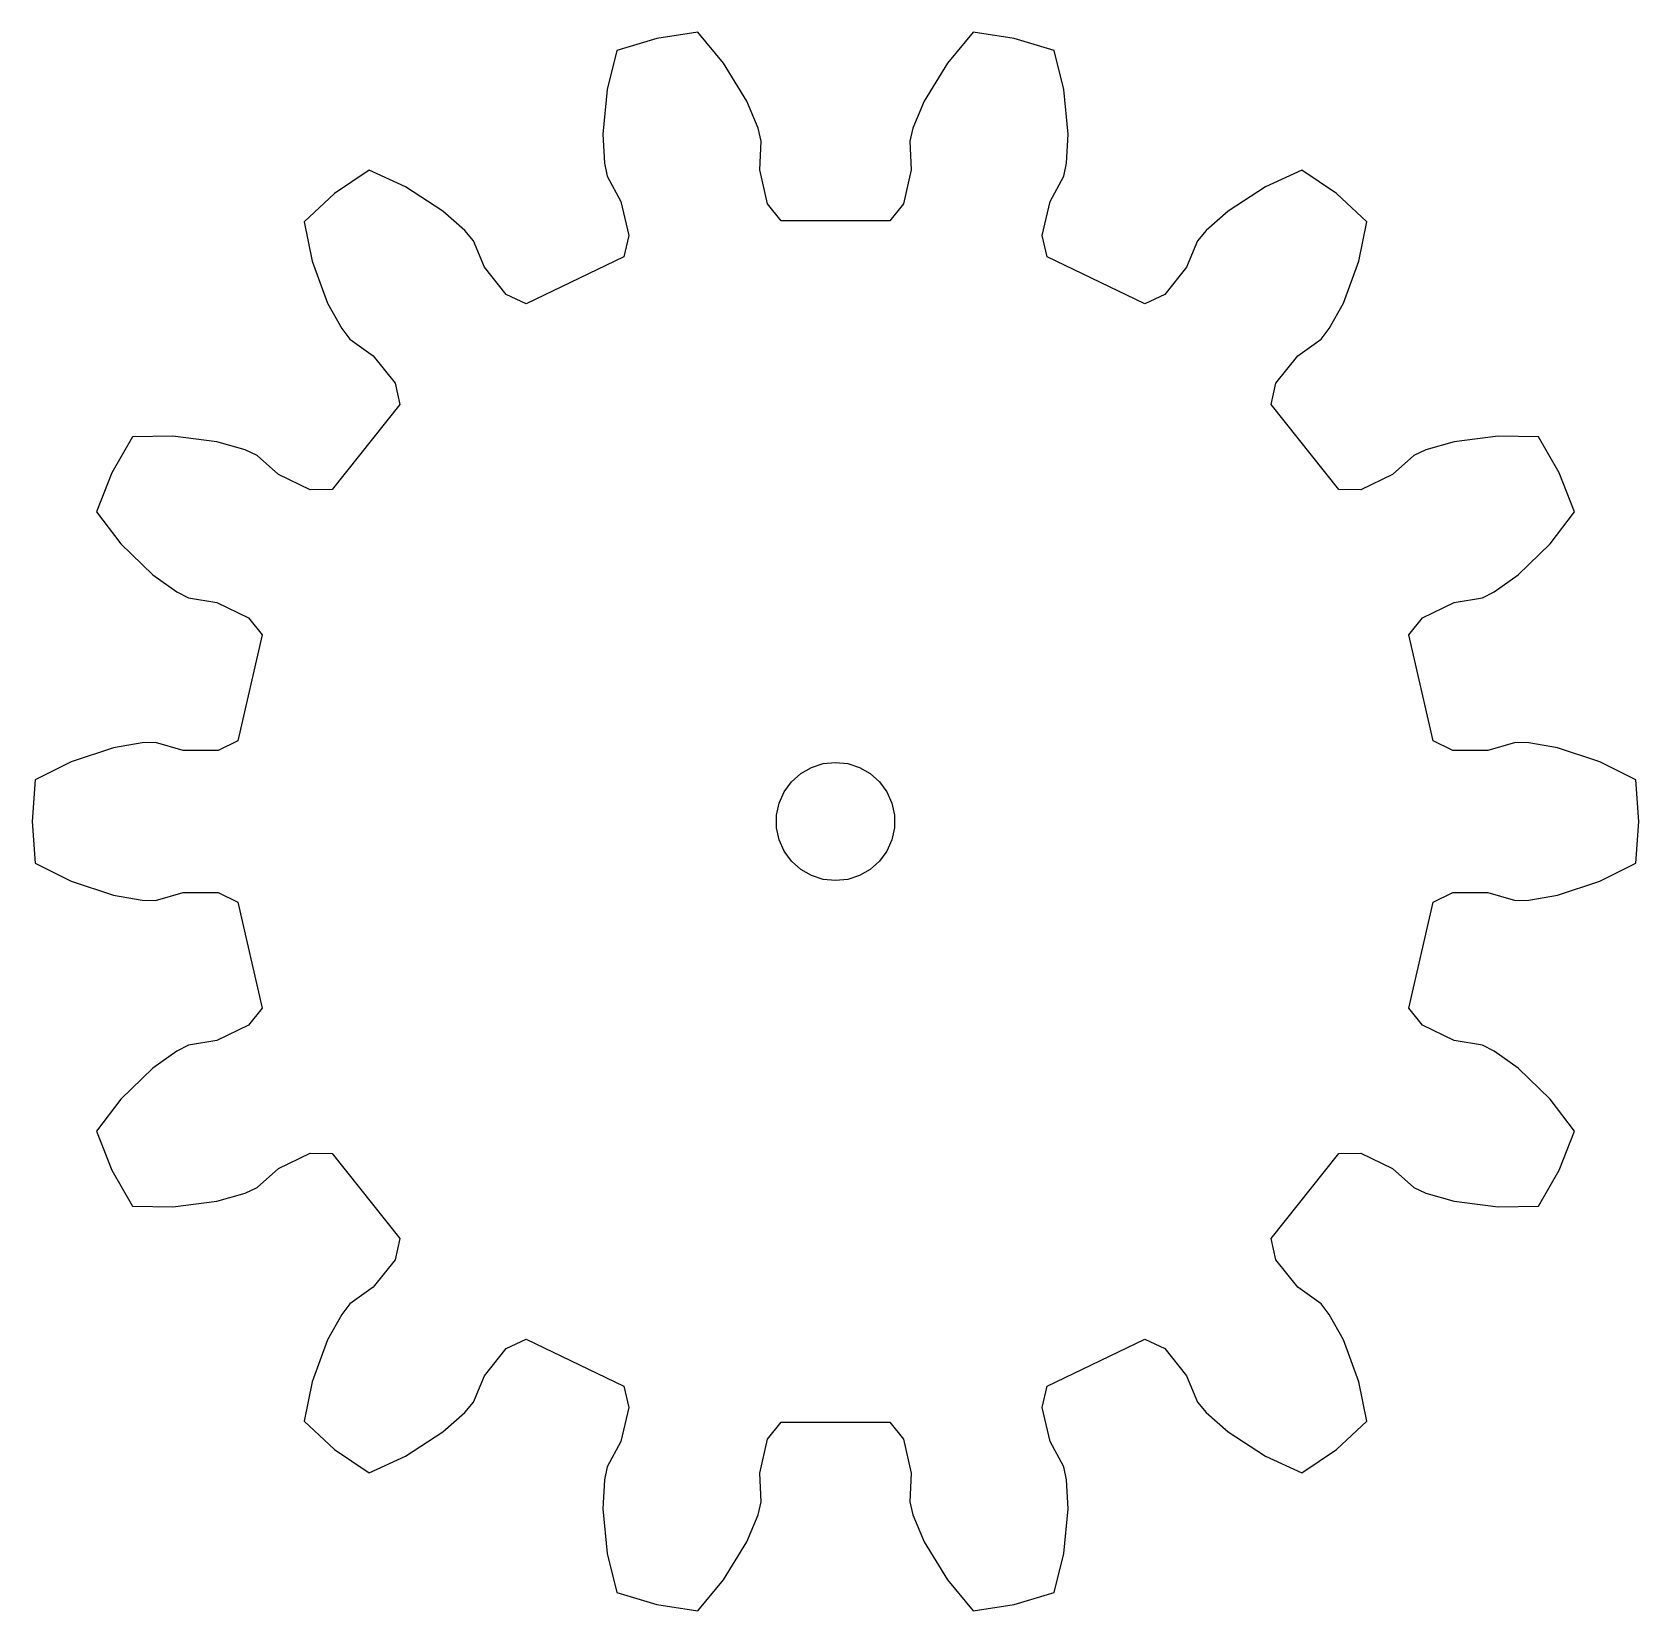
# Model space of a CAD drawing. Header units: metres. Extents: x -20.4 to 20.4, y -20 to 20.
import ezdxf

# ---------------------------------------------------------------- set-up
doc = ezdxf.new("R2010")
doc.units = ezdxf.units.M

msp = doc.modelspace()

# ---------------------------------------------------------------- linework, layer by layer
for p, q in [((-3.489, 20.018), (-4.533, 19.861)), ((-2.836, 19.234), (-3.489, 20.018)), ((3.489, 20.018), (2.836, 19.234)), ((4.533, 19.861), (3.489, 20.018)), ((-4.533, 19.861), (-5.542, 19.55)), ((5.542, 19.55), (4.533, 19.861)), ((-5.542, 19.55), (-5.79, 18.56)), ((-2.251, 18.268), (-2.836, 19.234)), ((2.836, 19.234), (2.251, 18.268)), ((5.79, 18.56), (5.542, 19.55)), ((-5.79, 18.56), (-5.898, 17.435)), ((5.898, 17.435), (5.79, 18.56)), ((-1.965, 17.583), (-2.251, 18.268)), ((2.251, 18.268), (1.965, 17.583)), ((-1.883, 17.255), (-1.965, 17.583)), ((1.965, 17.583), (1.883, 17.255)), ((-5.898, 17.435), (-5.858, 16.694)), ((-1.922, 16.53), (-1.883, 17.255)), ((1.883, 17.255), (1.922, 16.53)), ((5.858, 16.694), (5.898, 17.435)), ((-11.829, 16.522), (-12.702, 15.927)), ((-10.9, 16.099), (-11.829, 16.522)), ((-5.858, 16.694), (-5.79, 16.363)), ((-5.79, 16.363), (-5.44, 15.727)), ((-1.727, 15.661), (-1.922, 16.53)), ((1.922, 16.53), (1.727, 15.661)), ((5.44, 15.727), (5.79, 16.363)), ((5.79, 16.363), (5.858, 16.694)), ((11.829, 16.522), (10.9, 16.099)), ((12.702, 15.927), (11.829, 16.522)), ((-12.702, 15.927), (-13.476, 15.209)), ((-9.954, 15.482), (-10.9, 16.099)), ((10.9, 16.099), (9.954, 15.482)), ((13.476, 15.209), (12.702, 15.927)), ((-5.44, 15.727), (-5.239, 14.86)), ((-1.376, 15.229), (-1.727, 15.661)), ((1.727, 15.661), (1.376, 15.229)), ((5.239, 14.86), (5.44, 15.727)), ((-13.476, 15.209), (-13.27, 14.209)), ((-9.399, 14.989), (-9.954, 15.482)), ((1.376, 15.229), (-1.376, 15.229)), ((9.954, 15.482), (9.399, 14.989)), ((13.27, 14.209), (13.476, 15.209)), ((-9.183, 14.729), (-9.399, 14.989)), ((-8.904, 14.059), (-9.183, 14.729)), ((-5.239, 14.86), (-5.368, 14.318)), ((5.368, 14.318), (5.239, 14.86)), ((9.183, 14.729), (8.904, 14.059)), ((9.399, 14.989), (9.183, 14.729)), ((-5.368, 14.318), (-7.847, 13.124)), ((7.847, 13.124), (5.368, 14.318)), ((-13.27, 14.209), (-12.879, 13.149)), ((-8.352, 13.361), (-8.904, 14.059)), ((8.904, 14.059), (8.352, 13.361)), ((12.879, 13.149), (13.27, 14.209)), ((-12.879, 13.149), (-12.521, 12.499)), ((-7.847, 13.124), (-8.352, 13.361)), ((8.352, 13.361), (7.847, 13.124)), ((12.521, 12.499), (12.879, 13.149)), ((-12.521, 12.499), (-12.317, 12.231)), ((-12.317, 12.231), (-11.725, 11.809)), ((11.725, 11.809), (12.317, 12.231)), ((12.317, 12.231), (12.521, 12.499)), ((-11.725, 11.809), (-11.167, 11.115)), ((11.167, 11.115), (11.725, 11.809)), ((-11.167, 11.115), (-11.049, 10.571)), ((11.049, 10.571), (11.167, 11.115)), ((-11.049, 10.571), (-12.764, 8.419)), ((12.764, 8.419), (11.049, 10.571)), ((-17.826, 9.754), (-18.354, 8.839)), ((-16.806, 9.775), (-17.826, 9.754)), ((-15.685, 9.63), (-16.806, 9.775)), ((-14.972, 9.426), (-15.685, 9.63)), ((-14.665, 9.286), (-14.972, 9.426)), ((14.972, 9.426), (14.665, 9.286)), ((15.685, 9.63), (14.972, 9.426)), ((16.806, 9.775), (15.685, 9.63)), ((17.826, 9.754), (16.806, 9.775)), ((18.354, 8.839), (17.826, 9.754)), ((-14.122, 8.803), (-14.665, 9.286)), ((14.665, 9.286), (14.122, 8.803)), ((-18.354, 8.839), (-18.74, 7.856)), ((-13.322, 8.414), (-14.122, 8.803)), ((14.122, 8.803), (13.322, 8.414)), ((18.74, 7.856), (18.354, 8.839)), ((-12.764, 8.419), (-13.322, 8.414)), ((13.322, 8.414), (12.764, 8.419)), ((-18.74, 7.856), (-18.121, 7.045)), ((18.121, 7.045), (18.74, 7.856)), ((-18.121, 7.045), (-17.309, 6.259)), ((17.309, 6.259), (18.121, 7.045)), ((-17.309, 6.259), (-16.705, 5.828)), ((16.705, 5.828), (17.309, 6.259)), ((-16.705, 5.828), (-16.404, 5.676)), ((16.404, 5.676), (16.705, 5.828)), ((-16.404, 5.676), (-15.688, 5.552)), ((-15.688, 5.552), (-14.884, 5.169)), ((14.884, 5.169), (15.688, 5.552)), ((15.688, 5.552), (16.404, 5.676)), ((-14.884, 5.169), (-14.541, 4.73)), ((14.541, 4.73), (14.884, 5.169)), ((-14.541, 4.73), (-15.153, 2.048)), ((15.153, 2.048), (14.541, 4.73)), ((-15.153, 2.048), (-15.653, 1.801)), ((15.653, 1.801), (15.153, 2.048)), ((-18.31, 1.871), (-19.383, 1.515)), ((-17.579, 1.997), (-18.31, 1.871)), ((-17.242, 2.004), (-17.579, 1.997)), ((-16.543, 1.804), (-17.242, 2.004)), ((-15.653, 1.801), (-16.543, 1.804)), ((16.543, 1.804), (15.653, 1.801)), ((17.242, 2.004), (16.543, 1.804)), ((17.579, 1.997), (17.242, 2.004)), ((18.31, 1.871), (17.579, 1.997)), ((19.383, 1.515), (18.31, 1.871)), ((-19.383, 1.515), (-20.293, 1.053)), ((-0.882, 1.214), (-0.61, 1.37)), ((-0.61, 1.37), (-0.312, 1.467)), ((-0.312, 1.467), (0, 1.5)), ((0, 1.5), (0.312, 1.467)), ((0.312, 1.467), (0.61, 1.37)), ((0.61, 1.37), (0.882, 1.214)), ((20.293, 1.053), (19.383, 1.515)), ((-20.293, 1.053), (-20.372, 0)), ((-1.299, 0.75), (-1.115, 1.004)), ((-1.115, 1.004), (-0.882, 1.214)), ((0.882, 1.214), (1.115, 1.004)), ((1.115, 1.004), (1.299, 0.75)), ((20.372, 0), (20.293, 1.053)), ((-1.492, 0.157), (-1.427, 0.464)), ((-1.427, 0.464), (-1.299, 0.75)), ((1.299, 0.75), (1.427, 0.464)), ((1.427, 0.464), (1.492, 0.157)), ((-20.372, 0), (-20.293, -1.053)), ((-1.492, -0.157), (-1.492, 0.157)), ((1.492, 0.157), (1.492, -0.157)), ((-1.427, -0.464), (-1.492, -0.157)), ((1.492, -0.157), (1.427, -0.464)), ((20.293, -1.053), (20.372, 0)), ((-1.299, -0.75), (-1.427, -0.464)), ((-1.115, -1.004), (-1.299, -0.75)), ((1.299, -0.75), (1.115, -1.004)), ((1.427, -0.464), (1.299, -0.75)), ((-20.293, -1.053), (-19.383, -1.515)), ((-0.882, -1.214), (-1.115, -1.004)), ((-0.61, -1.37), (-0.882, -1.214)), ((0.882, -1.214), (0.61, -1.37)), ((1.115, -1.004), (0.882, -1.214)), ((19.383, -1.515), (20.293, -1.053)), ((-19.383, -1.515), (-18.31, -1.871)), ((-0.312, -1.467), (-0.61, -1.37)), ((0, -1.5), (-0.312, -1.467)), ((0.312, -1.467), (0, -1.5)), ((0.61, -1.37), (0.312, -1.467)), ((18.31, -1.871), (19.383, -1.515)), ((-18.31, -1.871), (-17.579, -1.997)), ((-17.579, -1.997), (-17.242, -2.004)), ((-17.242, -2.004), (-16.543, -1.804)), ((-16.543, -1.804), (-15.653, -1.801)), ((-15.653, -1.801), (-15.153, -2.048)), ((15.153, -2.048), (15.653, -1.801)), ((15.653, -1.801), (16.543, -1.804)), ((16.543, -1.804), (17.242, -2.004)), ((17.242, -2.004), (17.579, -1.997)), ((17.579, -1.997), (18.31, -1.871)), ((-15.153, -2.048), (-14.541, -4.73)), ((14.541, -4.73), (15.153, -2.048)), ((-14.541, -4.73), (-14.884, -5.169)), ((14.884, -5.169), (14.541, -4.73)), ((-14.884, -5.169), (-15.688, -5.552)), ((15.688, -5.552), (14.884, -5.169)), ((-16.404, -5.676), (-16.705, -5.828)), ((-15.688, -5.552), (-16.404, -5.676)), ((16.404, -5.676), (15.688, -5.552)), ((16.705, -5.828), (16.404, -5.676)), ((-16.705, -5.828), (-17.309, -6.259)), ((17.309, -6.259), (16.705, -5.828)), ((-17.309, -6.259), (-18.121, -7.045)), ((18.121, -7.045), (17.309, -6.259)), ((-18.121, -7.045), (-18.74, -7.856)), ((18.74, -7.856), (18.121, -7.045)), ((-18.74, -7.856), (-18.354, -8.839)), ((18.354, -8.839), (18.74, -7.856)), ((-14.122, -8.803), (-13.322, -8.414)), ((-13.322, -8.414), (-12.764, -8.419)), ((-12.764, -8.419), (-11.049, -10.571)), ((11.049, -10.571), (12.764, -8.419)), ((12.764, -8.419), (13.322, -8.414)), ((13.322, -8.414), (14.122, -8.803)), ((-18.354, -8.839), (-17.826, -9.754)), ((-14.665, -9.286), (-14.122, -8.803)), ((14.122, -8.803), (14.665, -9.286)), ((17.826, -9.754), (18.354, -8.839)), ((-14.972, -9.426), (-14.665, -9.286)), ((14.665, -9.286), (14.972, -9.426)), ((-17.826, -9.754), (-16.806, -9.775)), ((-16.806, -9.775), (-15.685, -9.63)), ((-15.685, -9.63), (-14.972, -9.426)), ((14.972, -9.426), (15.685, -9.63)), ((15.685, -9.63), (16.806, -9.775)), ((16.806, -9.775), (17.826, -9.754)), ((-11.049, -10.571), (-11.167, -11.115)), ((11.167, -11.115), (11.049, -10.571)), ((-11.167, -11.115), (-11.725, -11.809)), ((11.725, -11.809), (11.167, -11.115)), ((-11.725, -11.809), (-12.317, -12.231)), ((12.317, -12.231), (11.725, -11.809)), ((-12.521, -12.499), (-12.879, -13.149)), ((-12.317, -12.231), (-12.521, -12.499)), ((12.521, -12.499), (12.317, -12.231)), ((12.879, -13.149), (12.521, -12.499)), ((-12.879, -13.149), (-13.27, -14.209)), ((-8.904, -14.059), (-8.352, -13.361)), ((-8.352, -13.361), (-7.847, -13.124)), ((-7.847, -13.124), (-5.368, -14.318)), ((5.368, -14.318), (7.847, -13.124)), ((7.847, -13.124), (8.352, -13.361)), ((8.352, -13.361), (8.904, -14.059)), ((13.27, -14.209), (12.879, -13.149)), ((-13.27, -14.209), (-13.476, -15.209)), ((-9.183, -14.729), (-8.904, -14.059)), ((8.904, -14.059), (9.183, -14.729)), ((13.476, -15.209), (13.27, -14.209)), ((-5.368, -14.318), (-5.239, -14.86)), ((5.239, -14.86), (5.368, -14.318)), ((-9.954, -15.482), (-9.399, -14.989)), ((-9.399, -14.989), (-9.183, -14.729)), ((-5.239, -14.86), (-5.44, -15.727)), ((5.44, -15.727), (5.239, -14.86)), ((9.183, -14.729), (9.399, -14.989)), ((9.399, -14.989), (9.954, -15.482)), ((-13.476, -15.209), (-12.702, -15.927)), ((-10.9, -16.099), (-9.954, -15.482)), ((-1.727, -15.661), (-1.376, -15.229)), ((-1.376, -15.229), (1.376, -15.229)), ((1.376, -15.229), (1.727, -15.661)), ((9.954, -15.482), (10.9, -16.099)), ((12.702, -15.927), (13.476, -15.209)), ((-5.44, -15.727), (-5.79, -16.363)), ((-1.922, -16.53), (-1.727, -15.661)), ((1.727, -15.661), (1.922, -16.53)), ((5.79, -16.363), (5.44, -15.727)), ((-12.702, -15.927), (-11.829, -16.522)), ((-11.829, -16.522), (-10.9, -16.099)), ((10.9, -16.099), (11.829, -16.522)), ((11.829, -16.522), (12.702, -15.927)), ((-5.858, -16.694), (-5.898, -17.435)), ((-5.79, -16.363), (-5.858, -16.694)), ((-1.883, -17.255), (-1.922, -16.53)), ((1.922, -16.53), (1.883, -17.255)), ((5.858, -16.694), (5.79, -16.363)), ((5.898, -17.435), (5.858, -16.694)), ((-5.898, -17.435), (-5.79, -18.56)), ((-1.965, -17.583), (-1.883, -17.255)), ((1.883, -17.255), (1.965, -17.583)), ((5.79, -18.56), (5.898, -17.435)), ((-2.251, -18.268), (-1.965, -17.583)), ((1.965, -17.583), (2.251, -18.268)), ((-2.836, -19.234), (-2.251, -18.268)), ((2.251, -18.268), (2.836, -19.234)), ((-5.79, -18.56), (-5.542, -19.55)), ((5.542, -19.55), (5.79, -18.56)), ((-5.542, -19.55), (-4.533, -19.861)), ((-3.489, -20.018), (-2.836, -19.234)), ((2.836, -19.234), (3.489, -20.018)), ((4.533, -19.861), (5.542, -19.55)), ((-4.533, -19.861), (-3.489, -20.018)), ((3.489, -20.018), (4.533, -19.861))]:
    msp.add_line(p, q)

doc.saveas('drawing.dxf')
